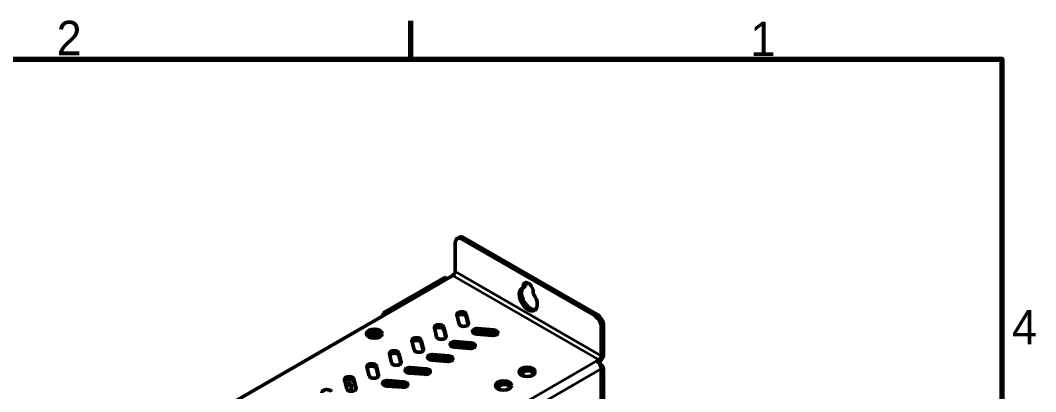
# Model space of a CAD drawing. Header units: millimetres. Extents: x 1642 to 3661, y -191 to 991.
# Drawn here: x 2603.1 to 2922.6, y 855.6 to 972.5 of the extents above; entities that cross this region are included whole.
import ezdxf

# ---------------------------------------------------------------- set-up
doc = ezdxf.new("R2010")
doc.units = ezdxf.units.MM
doc.header["$LTSCALE"] = 3.5
doc.layers.get('0').update_dxf_attribs({"lineweight": 25})
for name, color, linetype, lineweight in [('경계(ISO)', 7, 'Continuous', 70), ('외형선(ISO)', 7, 'Continuous', 50), ('좁은 외형선(ISO)', 7, 'Continuous', 35)]:
    doc.layers.add(name, color=color, linetype=linetype, lineweight=lineweight)
doc.styles.get("Standard").update_dxf_attribs({"font": ''})
doc.styles.get('Standard').set_extended_font_data('Gulim')

# ---------------------------------------------------------------- blocks, each defined once
blk = doc.blocks.new('경계 Default Border')
at = {"layer": '경계(ISO)'}
blk.add_line((350, 287), (350, 290.9), dxfattribs=at)
at = {"layer": '경계(ISO)', "flags": 128}
blk.add_lwpolyline([(10, 10), (10, 287), (410, 287), (410, 10), (10, 10)], dxfattribs=at)
at = {"layer": '경계(ISO)', "char_height": 3.5, "attachment_point": 7}
for s, insert in [('2', (314.01, 287.4)), ('1', (384.47, 287.31)), ('4', (411.03, 258.04))]:
    blk.add_mtext(s, dxfattribs=dict(at, insert=insert))

msp = doc.modelspace()

# ---------------------------------------------------------------- linework, layer by layer
at = {"layer": '외형선(ISO)'}
for p, q in [((2740.539, 903.84), (2741.246, 904.248)), ((2739.918, 902.467), (2739.918, 893.485)), ((2783.759, 879.605), (2742.039, 903.692)), ((2784.466, 880.013), (2742.746, 904.1)), ((2639.014, 834.412), (2739.211, 892.261)), ((2736.736, 891.648), (2717.291, 880.421)), ((2737.443, 891.24), (2736.736, 891.648)), ((2717.998, 880.013), (2737.443, 891.24)), ((2762.079, 888.747), (2761.372, 888.339)), ((2717.291, 879.605), (2717.291, 880.421)), ((2717.291, 880.421), (2717.998, 880.013)), ((2741.12, 876.951), (2740.413, 879.809)), ((2743.383, 880.054), (2744.09, 877.196)), ((2743.998, 876.752), (2743.383, 879.238)), ((2734.049, 872.869), (2733.342, 875.727)), ((2736.312, 875.972), (2737.019, 873.114)), ((2747.06, 875.482), (2752.01, 875.073)), ((2785.88, 875.931), (2785.88, 866.949)), ((2786.587, 867.357), (2786.587, 876.339)), ((2736.927, 872.67), (2736.312, 875.155)), ((2751.585, 873.359), (2746.635, 873.767)), ((2752.01, 874.257), (2747.06, 874.665)), ((2726.978, 868.786), (2726.271, 871.644)), ((2729.241, 871.889), (2729.948, 869.031)), ((2729.856, 868.587), (2729.241, 871.073)), ((2744.514, 869.276), (2739.564, 869.685)), ((2739.989, 871.399), (2744.938, 870.991)), ((2744.938, 870.174), (2739.989, 870.583)), ((2719.907, 864.704), (2719.2, 867.562)), ((2722.17, 867.807), (2722.877, 864.949)), ((2722.785, 864.505), (2722.17, 866.99)), ((2732.918, 867.317), (2737.867, 866.908)), ((2737.867, 866.092), (2732.918, 866.5)), ((2712.836, 860.621), (2712.129, 863.479)), ((2715.099, 863.724), (2715.806, 860.866)), ((2715.713, 860.422), (2715.099, 862.908)), ((2725.847, 863.234), (2730.796, 862.826)), ((2737.443, 865.194), (2732.493, 865.602)), ((2784.466, 865.316), (2785.173, 865.724)), ((2785.173, 864.908), (2785.048, 864.836)), ((2785.526, 864.459), (2785.211, 864.641)), ((2785.88, 849.803), (2785.88, 862.867)), ((2708.027, 859.642), (2708.735, 856.784)), ((2730.372, 861.111), (2725.422, 861.52)), ((2730.796, 862.009), (2725.847, 862.418)), ((2761.001, 861.077), (2760.708, 860.908)), ((2761.001, 860.752), (2761.001, 861.242)), ((2764.401, 860.92), (2764.401, 861.242)), ((2764.614, 861.076), (2764.401, 861.199)), ((2785.88, 705.528), (2785.88, 862.214)), ((2786.587, 705.936), (2786.587, 862.622)), ((2705.765, 856.539), (2705.058, 859.397)), ((2705.323, 858.325), (2706.118, 858.784)), ((2705.588, 857.253), (2707.179, 858.172)), ((2707.179, 858.172), (2706.118, 858.784)), ((2707.179, 858.172), (2707.179, 855.796)), ((2708.642, 856.34), (2708.027, 858.825)), ((2723.301, 857.029), (2718.351, 857.437)), ((2718.775, 859.152), (2723.725, 858.743)), ((2723.725, 857.927), (2718.775, 858.335)), ((2753.576, 856.79), (2753.284, 856.621)), ((2753.576, 856.465), (2753.576, 856.955)), ((2756.976, 856.633), (2756.976, 856.955)), ((2757.189, 856.79), (2756.976, 856.913))]:
    msp.add_line(p, q, dxfattribs=at)
for centre, major_axis, start_param, end_param in [((2742.039, 901.242), (-1.5, 2.598), 5.4977871, 7.0685835), ((2742.746, 901.65), (-1.5, 2.598), 5.4977871, 6.2831853), ((2739.211, 893.077), (-0.5, -0.866), 0.7853982, 2.3561945), ((2762.899, 884.708), (2, -3.464), 2.9263874, 8.0691869), ((2763.606, 885.116), (-2, 3.464), 0.1777106, 2.9638821), ((2762.899, 887.974), (-1.125, 1.949), 3.6418944, 7.3536799), ((2763.606, 888.382), (-1.125, 1.949), 0.3196873, 1.0704946), ((2741.898, 879.932), (-1.5, 0), 3.2834897, 6.4250824), ((2741.898, 879.115), (1.5, 0), 0.1418971, 2.7611749), ((2783.759, 877.155), (1.5, -2.598), 0.7853982, 2.3561945), ((2784.466, 877.564), (-1.5, 2.598), 3.9269908, 5.4977871), ((2734.827, 875.849), (-1.5, 0), 3.2834897, 6.4250824), ((2734.827, 875.033), (1.5, 0), 0.1418971, 2.7611749), ((2742.605, 877.074), (1.5, 0), 3.2834897, 6.4250824), ((2746.848, 874.624), (-1.5, 0), 4.5704919, 7.7120846), ((2714.462, 873.277), (1.75, 0), 5.6941202, 10.013843), ((2714.462, 873.073), (1.75, 0), 0.1011878, 3.0404048), ((2714.462, 872.91), (-1.23, 0), 2.6800658, 6.7447121), ((2714.462, 872.093), (-1.23, 0), 3.8438182, 5.5809598), ((2727.756, 871.767), (-1.5, 0), 3.2834897, 6.4250824), ((2735.534, 872.991), (1.5, 0), 3.2834897, 6.4250824), ((2746.848, 873.808), (-1.5, 0), 4.5704919, 5.7923026), ((2751.797, 874.216), (1.5, 0), 4.5704919, 7.7120846), ((2751.797, 873.4), (-1.5, 0), 3.6324753, 4.5704919), ((2727.756, 870.95), (1.5, 0), 0.1418971, 2.7611749), ((2739.777, 870.542), (-1.5, 0), 4.5704919, 7.7120846), ((2739.777, 869.725), (-1.5, 0), 4.5704919, 5.7923026), ((2744.726, 870.134), (1.5, 0), 4.5704919, 7.7120846), ((2744.726, 869.317), (-1.5, 0), 3.6324753, 4.5704919), ((2720.685, 867.684), (-1.5, 0), 3.2834897, 6.4250824), ((2720.685, 866.868), (1.5, 0), 0.1418971, 2.7611749), ((2728.463, 868.909), (1.5, 0), 3.2834897, 6.4250824), ((2732.705, 866.459), (-1.5, 0), 4.5704919, 7.7120846), ((2732.705, 865.643), (-1.5, 0), 4.5704919, 5.7923026), ((2737.655, 866.051), (1.5, 0), 4.5704919, 7.7120846), ((2737.655, 865.235), (-1.5, 0), 3.6324753, 4.5704919), ((2785.173, 866.541), (-0.5, -0.866), 0.7853982, 2.3561945), ((2785.173, 866.541), (1, 1.732), 3.9269908, 4.9741884), ((2785.173, 866.541), (1, 1.732), 4.9741884, 5.4977871), ((2713.614, 863.602), (-1.5, 0), 3.2834897, 6.4250824), ((2713.614, 862.785), (1.5, 0), 0.1418971, 2.7611749), ((2721.392, 864.826), (1.5, 0), 3.2834897, 6.4250824), ((2725.634, 862.377), (-1.5, 0), 4.5704919, 7.7120846), ((2730.584, 861.969), (1.5, 0), 4.5704919, 7.7120846), ((2784.466, 863.683), (-1, 1.732), 3.9269908, 5.4977871), ((2785.526, 863.234), (-0.75, 1.299), 3.9269908, 5.4977871), ((2706.543, 859.519), (-1.5, 0), 3.2834897, 6.4250824), ((2706.543, 858.703), (1.5, 0), 0.1418971, 2.7611749), ((2714.321, 860.744), (1.5, 0), 3.2834897, 6.4250824), ((2725.634, 861.56), (-1.5, 0), 4.5704919, 5.7923026), ((2730.584, 861.152), (-1.5, 0), 3.6324753, 4.5704919), ((2762.545, 861.07), (2.5, 0), 0.2867566, 2.8548361), ((2762.701, 861.242), (1.7, 0), 5.8459546, 10.1387106), ((2699.471, 855.437), (-1.5, 0), 3.2834897, 6.4250824), ((2707.25, 856.661), (1.5, 0), 3.2834897, 6.4250824), ((2718.563, 858.294), (-1.5, 0), 4.5704919, 7.7120846), ((2718.563, 857.478), (-1.5, 0), 4.5704919, 5.7923026), ((2723.513, 857.886), (1.5, 0), 4.5704919, 7.7120846), ((2723.513, 857.07), (-1.5, 0), 3.6324753, 4.5704919), ((2755.121, 856.784), (2.5, 0), 0.2867566, 2.8548361), ((2755.276, 856.955), (1.7, 0), 5.8459546, 10.1387106)]:
    msp.add_ellipse(centre, major_axis=major_axis, ratio=0.5773503, start_param=start_param, end_param=end_param, dxfattribs=at)
for centre in [(2714.462, 873.889), (2762.545, 861.887), (2755.121, 857.6)]:
    msp.add_ellipse(centre, major_axis=(2.5, 0), ratio=0.5773503, dxfattribs=at)
at = {"layer": '좁은 외형선(ISO)'}
for p, q in [((2742.039, 903.692), (2742.746, 904.1)), ((2785.173, 865.724), (2739.211, 892.261)), ((2739.918, 893.485), (2785.88, 866.949)), ((2743.383, 879.238), (2743.383, 880.054)), ((2784.466, 880.013), (2783.759, 879.605)), ((2736.312, 875.155), (2736.312, 875.972)), ((2744.09, 876.951), (2744.09, 877.196)), ((2747.06, 874.665), (2747.06, 875.482)), ((2785.88, 875.931), (2786.587, 876.339)), ((2737.019, 872.869), (2737.019, 873.114)), ((2752.01, 874.257), (2752.01, 875.073)), ((2729.241, 871.073), (2729.241, 871.889)), ((2739.211, 870.527), (2739.211, 869.74)), ((2739.989, 870.583), (2739.989, 871.399)), ((2744.938, 870.174), (2744.938, 870.991)), ((2722.17, 866.99), (2722.17, 867.807)), ((2729.948, 868.786), (2729.948, 869.031)), ((2732.918, 866.5), (2732.918, 867.317)), ((2737.797, 865.189), (2737.797, 866.098)), ((2737.867, 866.092), (2737.867, 866.908)), ((2785.173, 865.724), (2786.398, 866.432)), ((2785.88, 866.949), (2786.587, 867.357)), ((2683.915, 807.263), (2784.466, 865.316)), ((2785.88, 862.867), (2685.329, 804.814)), ((2715.099, 862.908), (2715.099, 863.724)), ((2722.877, 864.704), (2722.877, 864.949)), ((2725.847, 862.418), (2725.847, 863.234)), ((2730.796, 862.009), (2730.796, 862.826)), ((2785.173, 865.724), (2785.173, 864.908)), ((2785.526, 864.459), (2785.392, 864.382)), ((2708.027, 858.825), (2708.027, 859.642)), ((2715.806, 860.621), (2715.806, 860.866)), ((2785.88, 862.214), (2786.587, 862.622)), ((2708.735, 856.539), (2708.735, 856.784)), ((2718.775, 858.335), (2718.775, 859.152)), ((2723.725, 857.927), (2723.725, 858.743))]:
    msp.add_line(p, q, dxfattribs=at)

# ---------------------------------------------------------------- block references
at = {"xscale": 3.09825, "yscale": 3.09825, "zscale": 3.09825}
msp.add_blockref('경계 Default Border', (1641.607, 71.089), dxfattribs=at)

doc.saveas('drawing.dxf')
